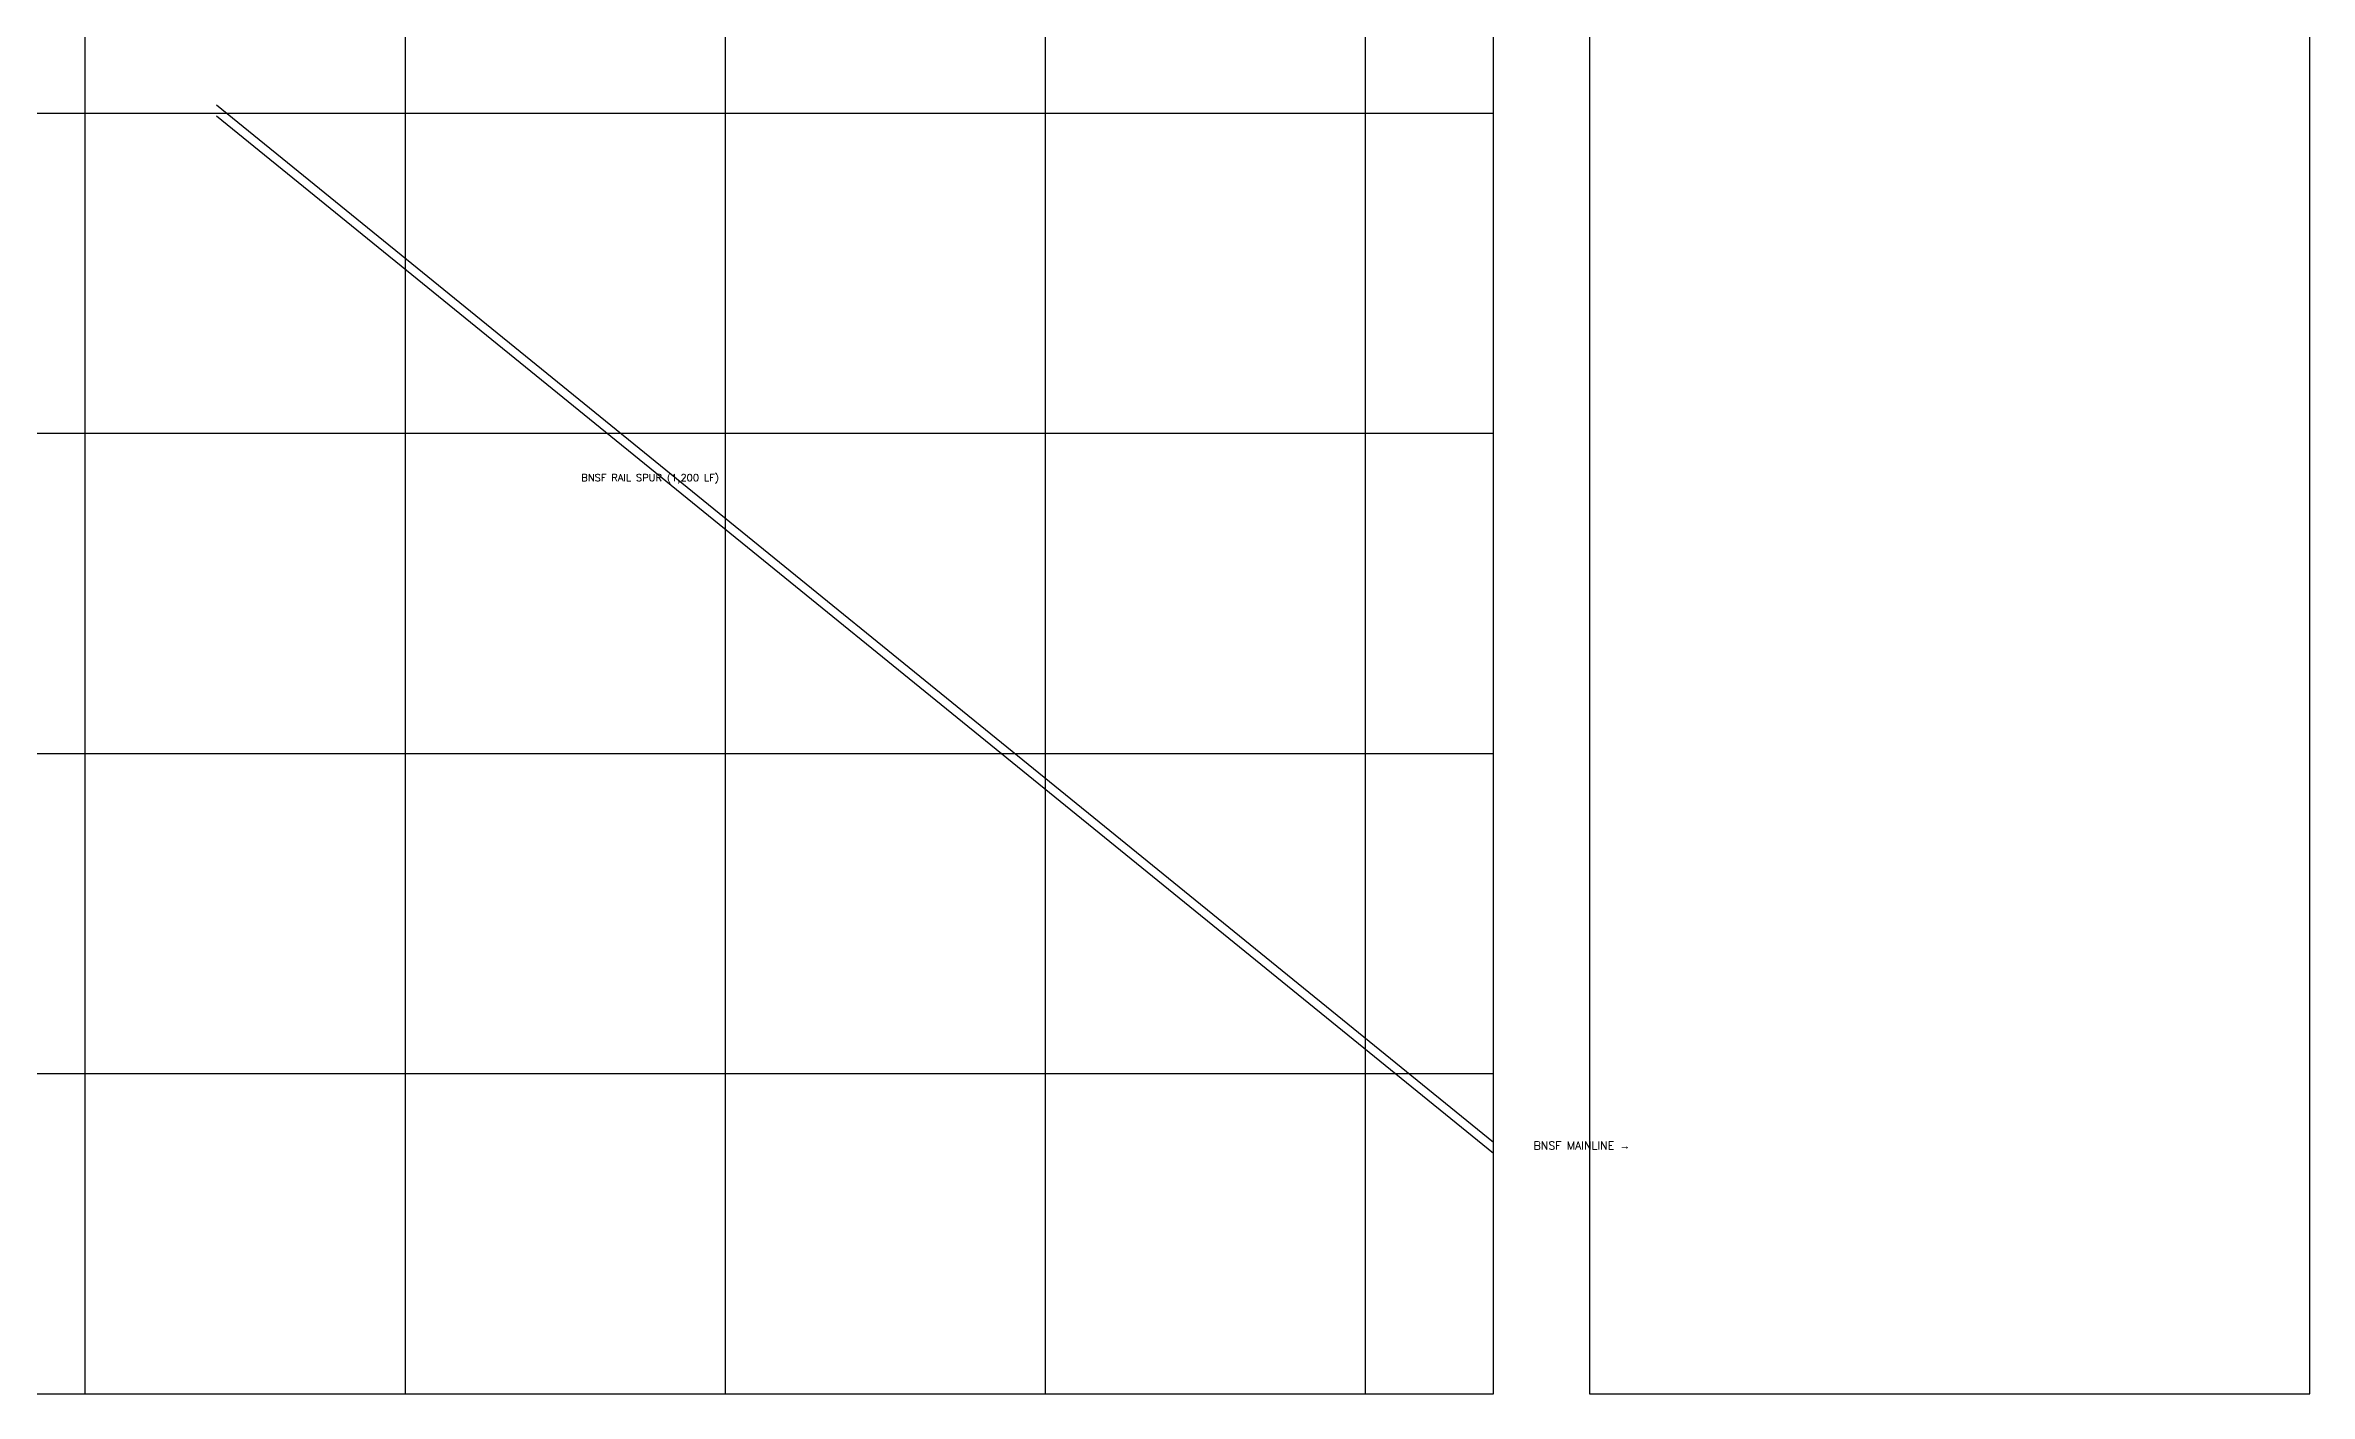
# Model space of a CAD drawing. Extents: x -150 to 5630, y -120 to 4861.
# Drawn here: x 2800 to 5630, y 50 to 1735 of the extents above; entities that cross this region are included whole.
import ezdxf

# ---------------------------------------------------------------- set-up
doc = ezdxf.new("R2010")
doc.units = 0
for name, color, linetype in [('C-SITE-BOUN', 7, 'Continuous'), ('T-RAIL', 1, 'Continuous'), ('X-ANNO-GRID', 8, 'Continuous'), ('X-ANNO-TEXT', 7, 'Continuous'), ('Z-ZONE-EXPN', 6, 'Continuous')]:
    doc.layers.add(name, color=color, linetype=linetype)
doc.styles.add('ENGINEERING', font='romans.shx')
doc.styles.add('TITLE', font='romand.shx')

msp = doc.modelspace()

# ---------------------------------------------------------------- linework, layer by layer
at = {"layer": 'C-SITE-BOUN'}
msp.add_lwpolyline([(50, 50), (4610, 50), (4610, 4610), (50, 4610), (50, 50)], dxfattribs=at)
at = {"layer": 'T-RAIL'}
for p, q in [((4610, 364), (3014, 1660)), ((4610, 350), (3014, 1646))]:
    msp.add_line(p, q, dxfattribs=at)
at = {"layer": 'X-ANNO-GRID'}
for p, q in [((2850, 50), (2850, 4610)), ((3250, 50), (3250, 4610)), ((3650, 50), (3650, 4610)), ((4050, 50), (4050, 4610)), ((4450, 50), (4450, 4610)), ((50, 1650), (4610, 1650)), ((50, 1250), (4610, 1250)), ((50, 850), (4610, 850)), ((50, 450), (4610, 450)), ((50, 50), (4610, 50))]:
    msp.add_line(p, q, dxfattribs=at)
at = {"layer": 'Z-ZONE-EXPN'}
msp.add_lwpolyline([(4730, 50), (5630, 50), (5630, 4610), (4730, 4610), (4730, 50)], dxfattribs=at)

# ---------------------------------------------------------------- texts
at = {"layer": 'X-ANNO-TEXT'}
for s, height, style, p in [('BNSF RAIL SPUR (1,200 LF)', 9, 'ENGINEERING', (3470, 1190)), ('BNSF MAINLINE →', 10, 'TITLE', (4660, 355))]:
    msp.add_text(s, height=height, dxfattribs=dict(at, style=style)).set_placement(p)

doc.saveas('drawing.dxf')
